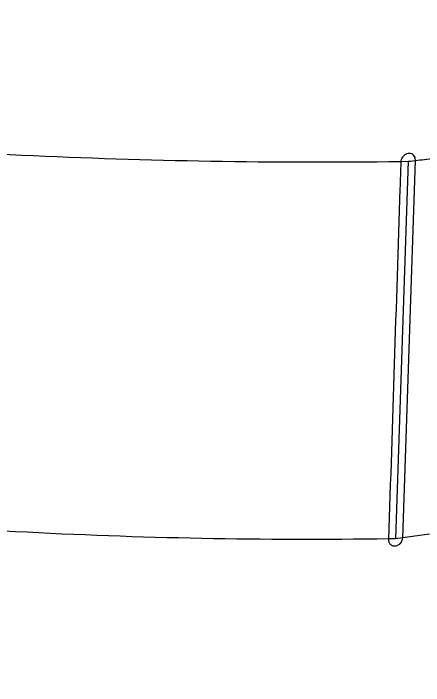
# Model space of a CAD drawing. Header units: millimetres. Extents: x 0 to 1863, y -681 to 0.
# Drawn here: x 947.8 to 981.4, y -183.3 to -128.4 of the extents above; entities that cross this region are included whole.
import ezdxf

# ---------------------------------------------------------------- set-up
doc = ezdxf.new("R2010")
doc.units = ezdxf.units.MM
doc.header["$MEASUREMENT"] = 0
doc.layers.add('Make2D$hidden$lines', color=7, linetype='Continuous', true_color=0xffffff)
doc.layers.add('Make2D$visible$lines', color=178, linetype='Continuous', true_color=0x000000)

msp = doc.modelspace()

# ---------------------------------------------------------------- linework, layer by layer
at = {"layer": 'Make2D$hidden$lines'}
msp.add_line((979.671, -171.255), (980.692, -140.388), dxfattribs=at)
for points, knots in [([(869.878, -128.359), (873.3, -129.408), (880.607, -131.365), (892.197, -133.818), (905.041, -135.959), (918.81, -137.72), (933.453, -139.089), (948.535, -140.024), (963.98, -140.513), (974.321, -140.533), (979.504, -140.464)], [0, 0, 0, 0, 4.548652, 9.609025, 15.051784, 21.093643, 27.246233, 33.740301, 40.295012, 46.8817, 46.8817, 46.8817, 46.8817]), ([(978.497, -171.341), (973.407, -171.418), (963.228, -171.396), (948.014, -170.848), (933.134, -169.798), (918.685, -168.258), (905.094, -166.276), (892.411, -163.864), (880.944, -161.095), (873.723, -158.889), (870.335, -157.703)], [0, 0, 0, 0, 6.468967, 12.93524, 19.344326, 25.422626, 31.39958, 36.795565, 41.825346, 46.38631, 46.38631, 46.38631, 46.38631])]:
    msp.add_open_spline(points, degree=3, knots=knots, dxfattribs=at)
at = {"layer": 'Make2D$visible$lines'}
for p, q in [((980.089, -140.456), (979.076, -171.331)), ((979.504, -140.464), (980.089, -140.456)), ((980.692, -140.388), (980.693, -140.369)), ((979.076, -171.331), (978.497, -171.341))]:
    msp.add_line(p, q, dxfattribs=at)
msp.add_lwpolyline([(981.852, -170.965), (979.076, -171.331)], dxfattribs=at)
for points, knots in [([(980.089, -140.456), (980.601, -140.399), (981.397, -140.308), (982.333, -140.199), (982.78, -140.146), (983.011, -140.117), (983.255, -140.074), (983.564, -139.987), (983.817, -139.883), (984.021, -139.787), (984.8, -139.413), (986.844, -138.423), (988.896, -137.396), (990.365, -136.643), (990.655, -136.501), (991.243, -136.235), (992.188, -135.885), (993.515, -135.583), (994.804, -135.483), (995.805, -135.56), (996.386, -135.667), (997.666, -135.977), (999.441, -136.417), (1001.187, -136.843), (1001.863, -137.01), (1002.062, -137.054), (1002.344, -137.073), (1002.61, -137.039), (1002.695, -137.023)], [0, 0, 0, 0, 0.655125, 1.017341, 1.198202, 1.226401, 1.313425, 1.512509, 1.634384, 1.660776, 1.798875, 2.731928, 4.547279, 4.714705, 4.82962, 4.958046, 5.535197, 6.107749, 6.683399, 7.172999, 7.380585, 7.433436, 8.846521, 9.704789, 9.717498, 9.731698, 9.96359, 10.0729, 10.0729, 10.0729, 10.0729]), ([(980.693, -140.369), (980.695, -140.296), (980.677, -140.156), (980.574, -139.97), (980.409, -139.844), (980.128, -139.78), (979.762, -139.914), (979.543, -140.227), (979.502, -140.451), (979.477, -141.246), (979.141, -151.539), (978.806, -161.856), (978.494, -171.475), (978.513, -171.561), (978.542, -171.651), (978.595, -171.738), (978.662, -171.811), (978.747, -171.871), (978.839, -171.908), (978.972, -171.934), (979.375, -171.895), (979.651, -171.554), (979.671, -171.255)], [0, 0, 0, 0, 0.092829, 0.17708, 0.264537, 0.350485, 0.535494, 0.732251, 0.816833, 0.821407, 1.743263, 13.904088, 13.939899, 13.974723, 14.014525, 14.060901, 14.101252, 14.141417, 14.191722, 14.226408, 14.314163, 14.694345, 14.694345, 14.694345, 14.694345]), ([(827.374, -331.823), (828.824, -333.759), (832.217, -337.534), (838.301, -342.617), (845.506, -347.314), (853.797, -351.598), (862.944, -355.339), (872.811, -358.501), (883.124, -361.012), (893.421, -362.779), (903.224, -363.785), (912.159, -364.064), (919.097, -363.673), (924.199, -362.962), (929.006, -361.988), (934.826, -360.228), (941.481, -357.244), (947.624, -353.435), (953.795, -348.373), (959.784, -341.782), (965.347, -333.434), (970.086, -323.815), (973.439, -314.471), (975.917, -305.67), (977.819, -297.533), (979.603, -288.413), (981.269, -278.38), (982.906, -267.092), (984.499, -254.908), (986.411, -239.231), (987.979, -225.652), (989.479, -213.029), (990.347, -206.016), (991.152, -200.071), (991.68, -196.588), (992.176, -193.838), (992.756, -191.204), (993.499, -188.619), (994.55, -186.064), (995.857, -183.827), (997.373, -181.943), (999.094, -180.275), (1001.309, -178.49), (1003.663, -176.895), (1006.189, -175.297), (1007.895, -174.256), (1008.999, -173.582), (1009.321, -173.384), (1009.538, -173.235), (1009.804, -173.013), (1010.082, -172.726), (1010.355, -172.403), (1010.648, -171.978), (1010.942, -171.428), (1011.248, -170.671), (1011.41, -169.962), (1011.448, -169.45), (1011.605, -166.115), (1011.758, -162.884), (1011.91, -159.656)], [0, 0, 0, 0, 3.073761, 6.430844, 10.054418, 13.988153, 18.277539, 22.602803, 27.147796, 31.758412, 35.871272, 39.664867, 43.110188, 44.692726, 46.207475, 49.341353, 52.403949, 55.456778, 58.506343, 62.526025, 66.737865, 71.224765, 76.128679, 79.337446, 82.842599, 86.746423, 91.146321, 95.766144, 101.241275, 106.762315, 115.836783, 118.612461, 122.917534, 124.816912, 126.237474, 127.394315, 128.367646, 129.664207, 130.808362, 131.871562, 132.948894, 133.872907, 134.913864, 136.561425, 137.483613, 138.713871, 139.099497, 139.128713, 139.193797, 139.433679, 139.568385, 139.699997, 139.971649, 140.222988, 140.491712, 141.008562, 141.140966, 141.143472, 145.251545, 145.251545, 145.251545, 145.251545])]:
    msp.add_open_spline(points, degree=3, knots=knots, dxfattribs=at)

doc.saveas('drawing.dxf')
